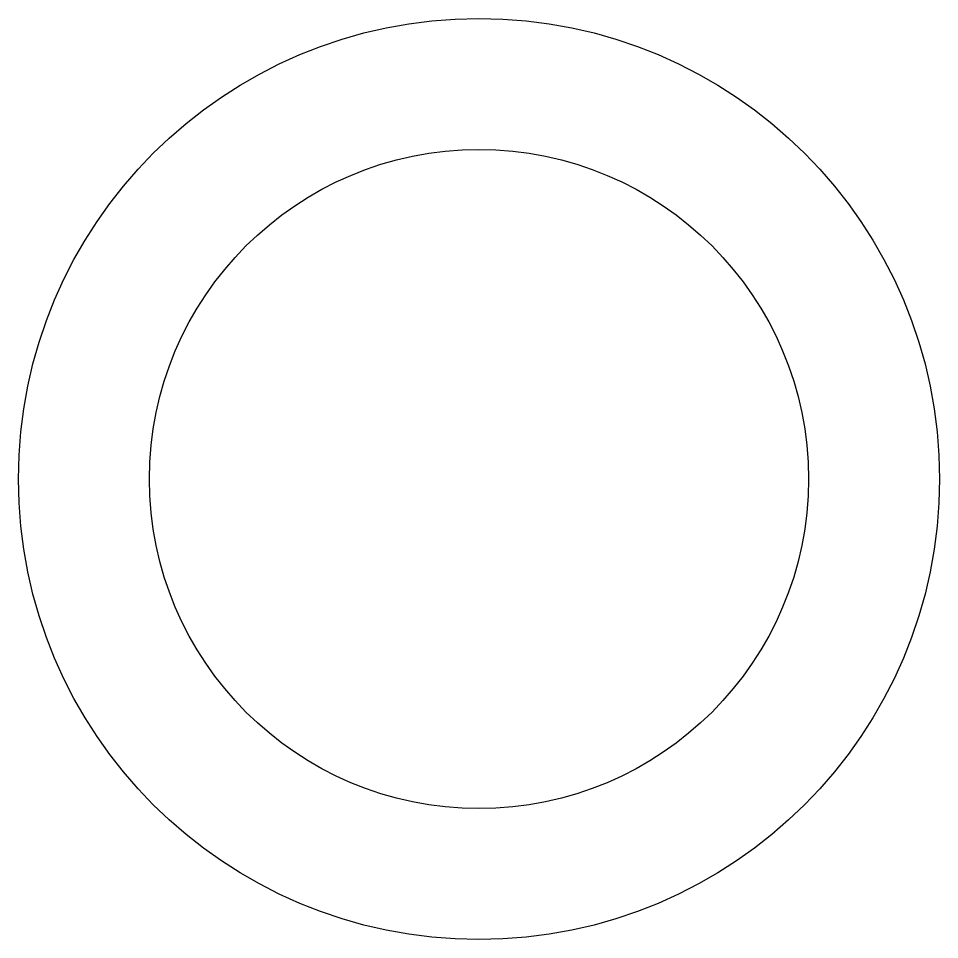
# Model space of a CAD drawing. Header units: millimetres. Extents: x 532 to 757, y -1109 to -884.
import ezdxf

# ---------------------------------------------------------------- set-up
doc = ezdxf.new("R2010")
doc.units = ezdxf.units.MM
doc.layers.get('0').update_dxf_attribs({"true_color": 0xffffff})

msp = doc.modelspace()

# ---------------------------------------------------------------- linework, layer by layer
at = {"color": 7, "linetype": 'Continuous', "lineweight": 25, "true_color": 0xffffff}
for radius in [112.5, 80.5]:
    msp.add_circle((644, -996.79), radius, dxfattribs=at)

doc.saveas('drawing.dxf')
